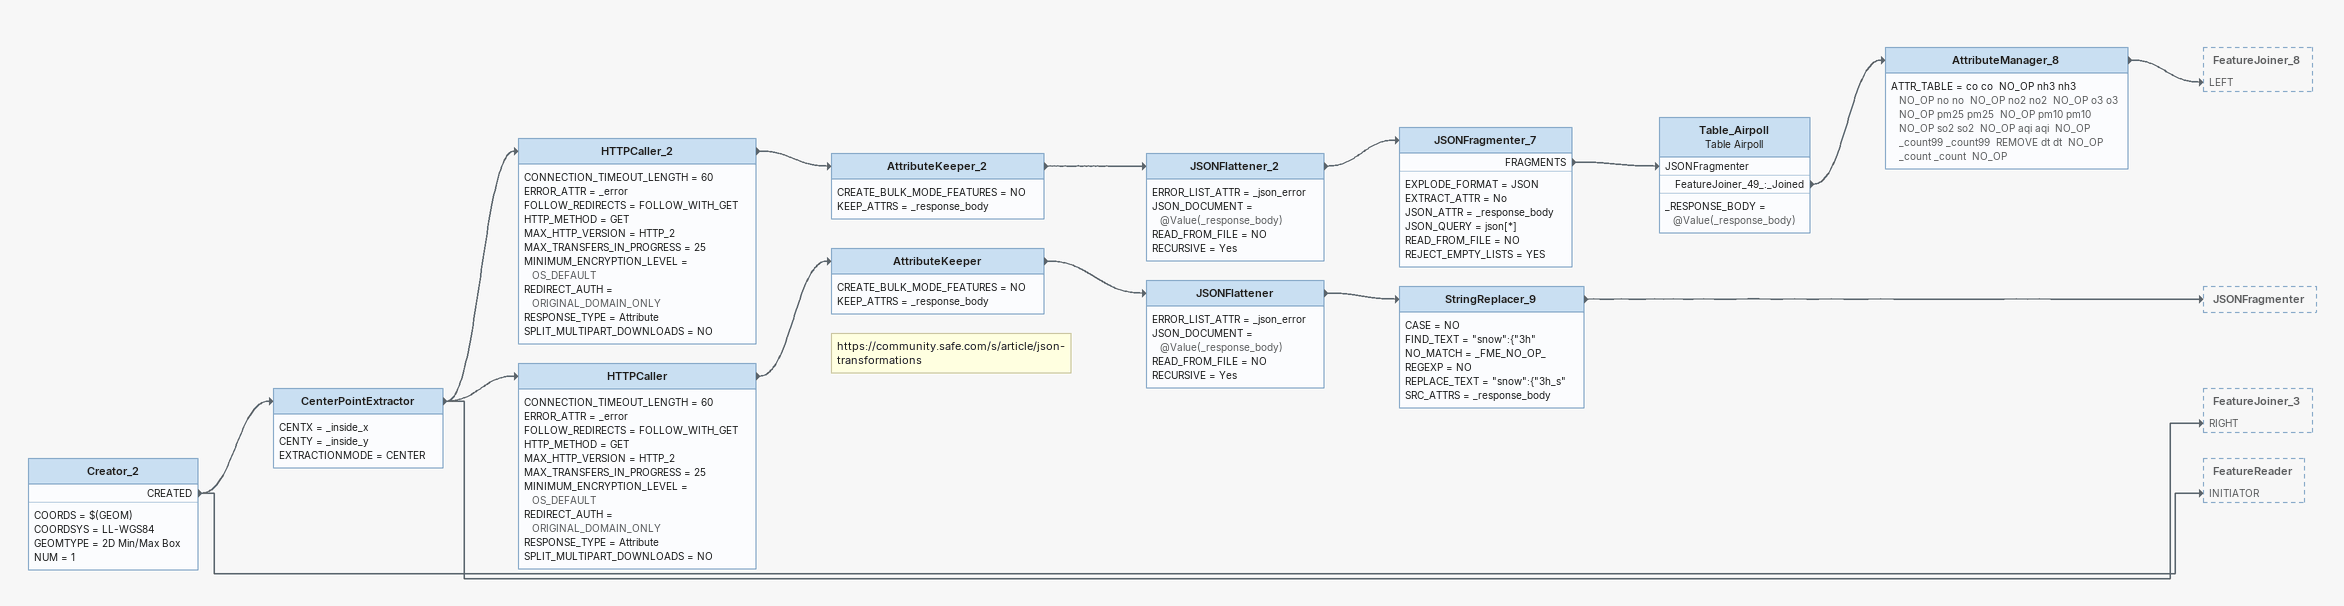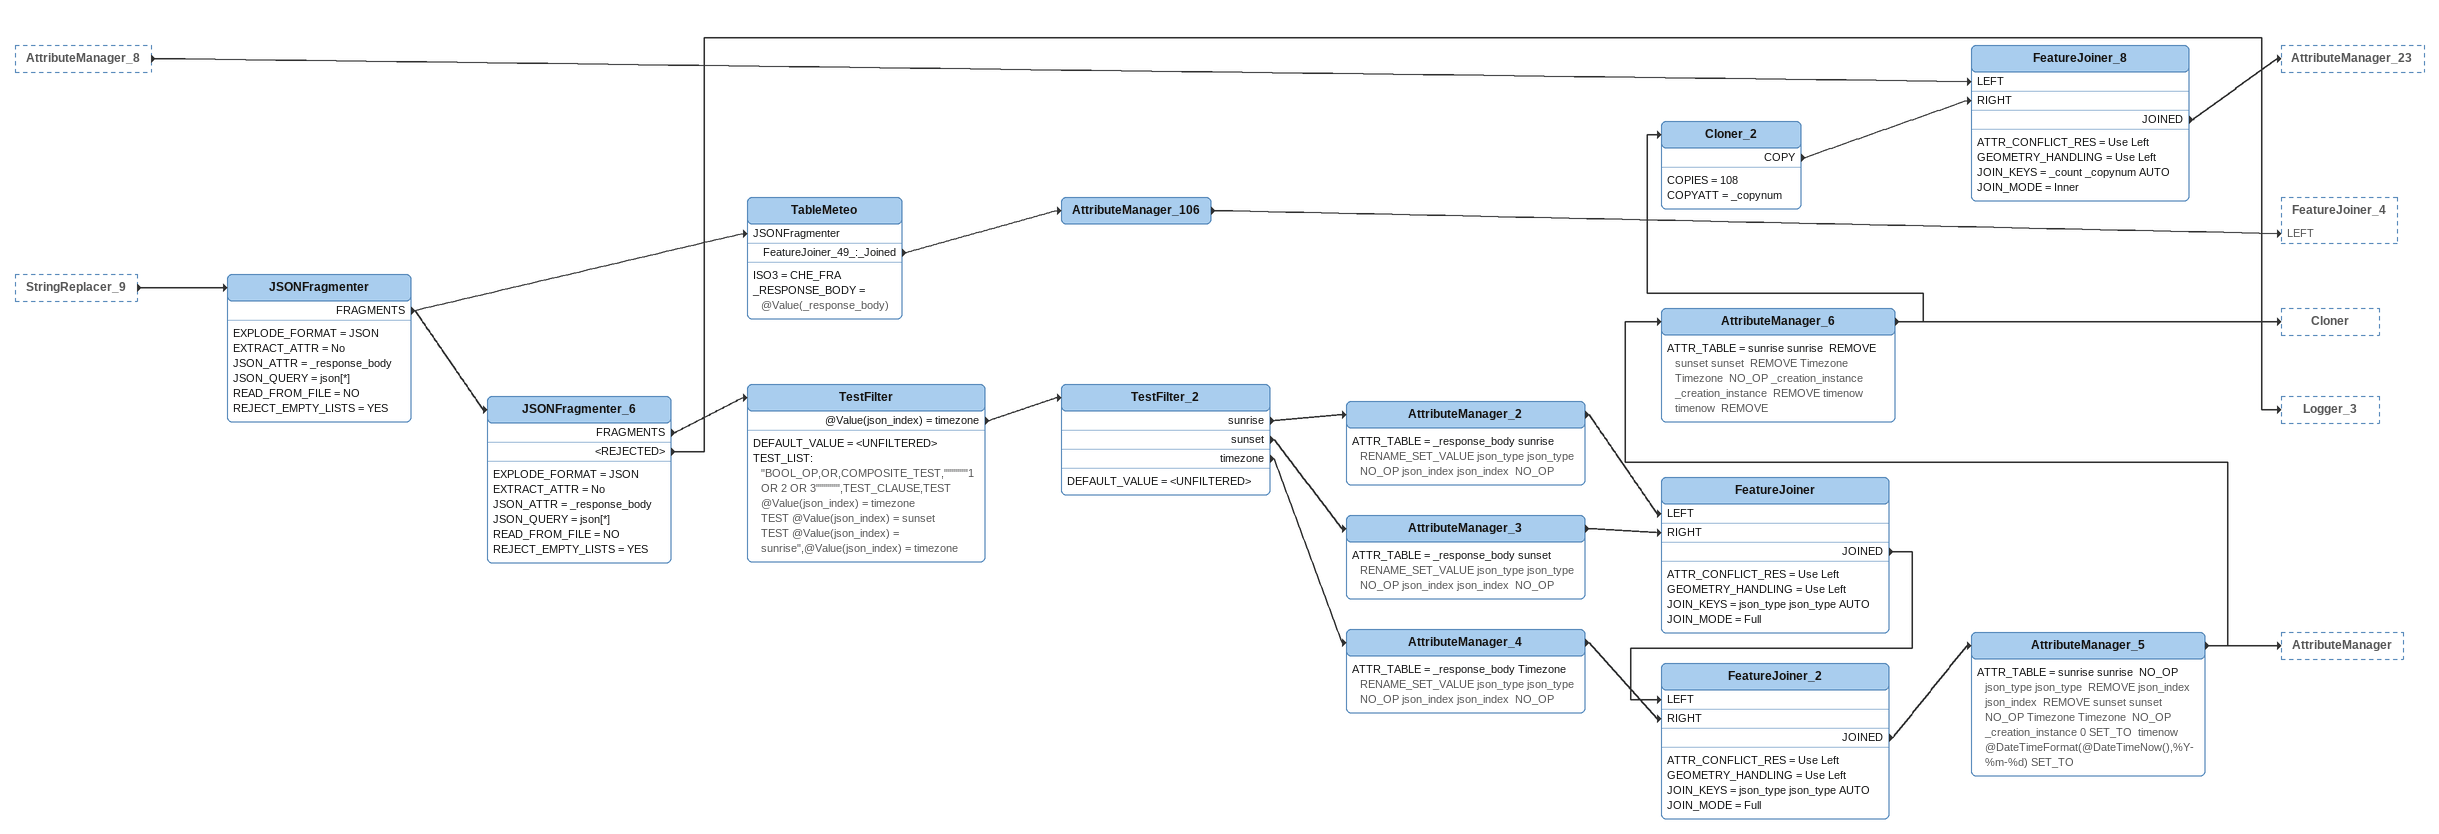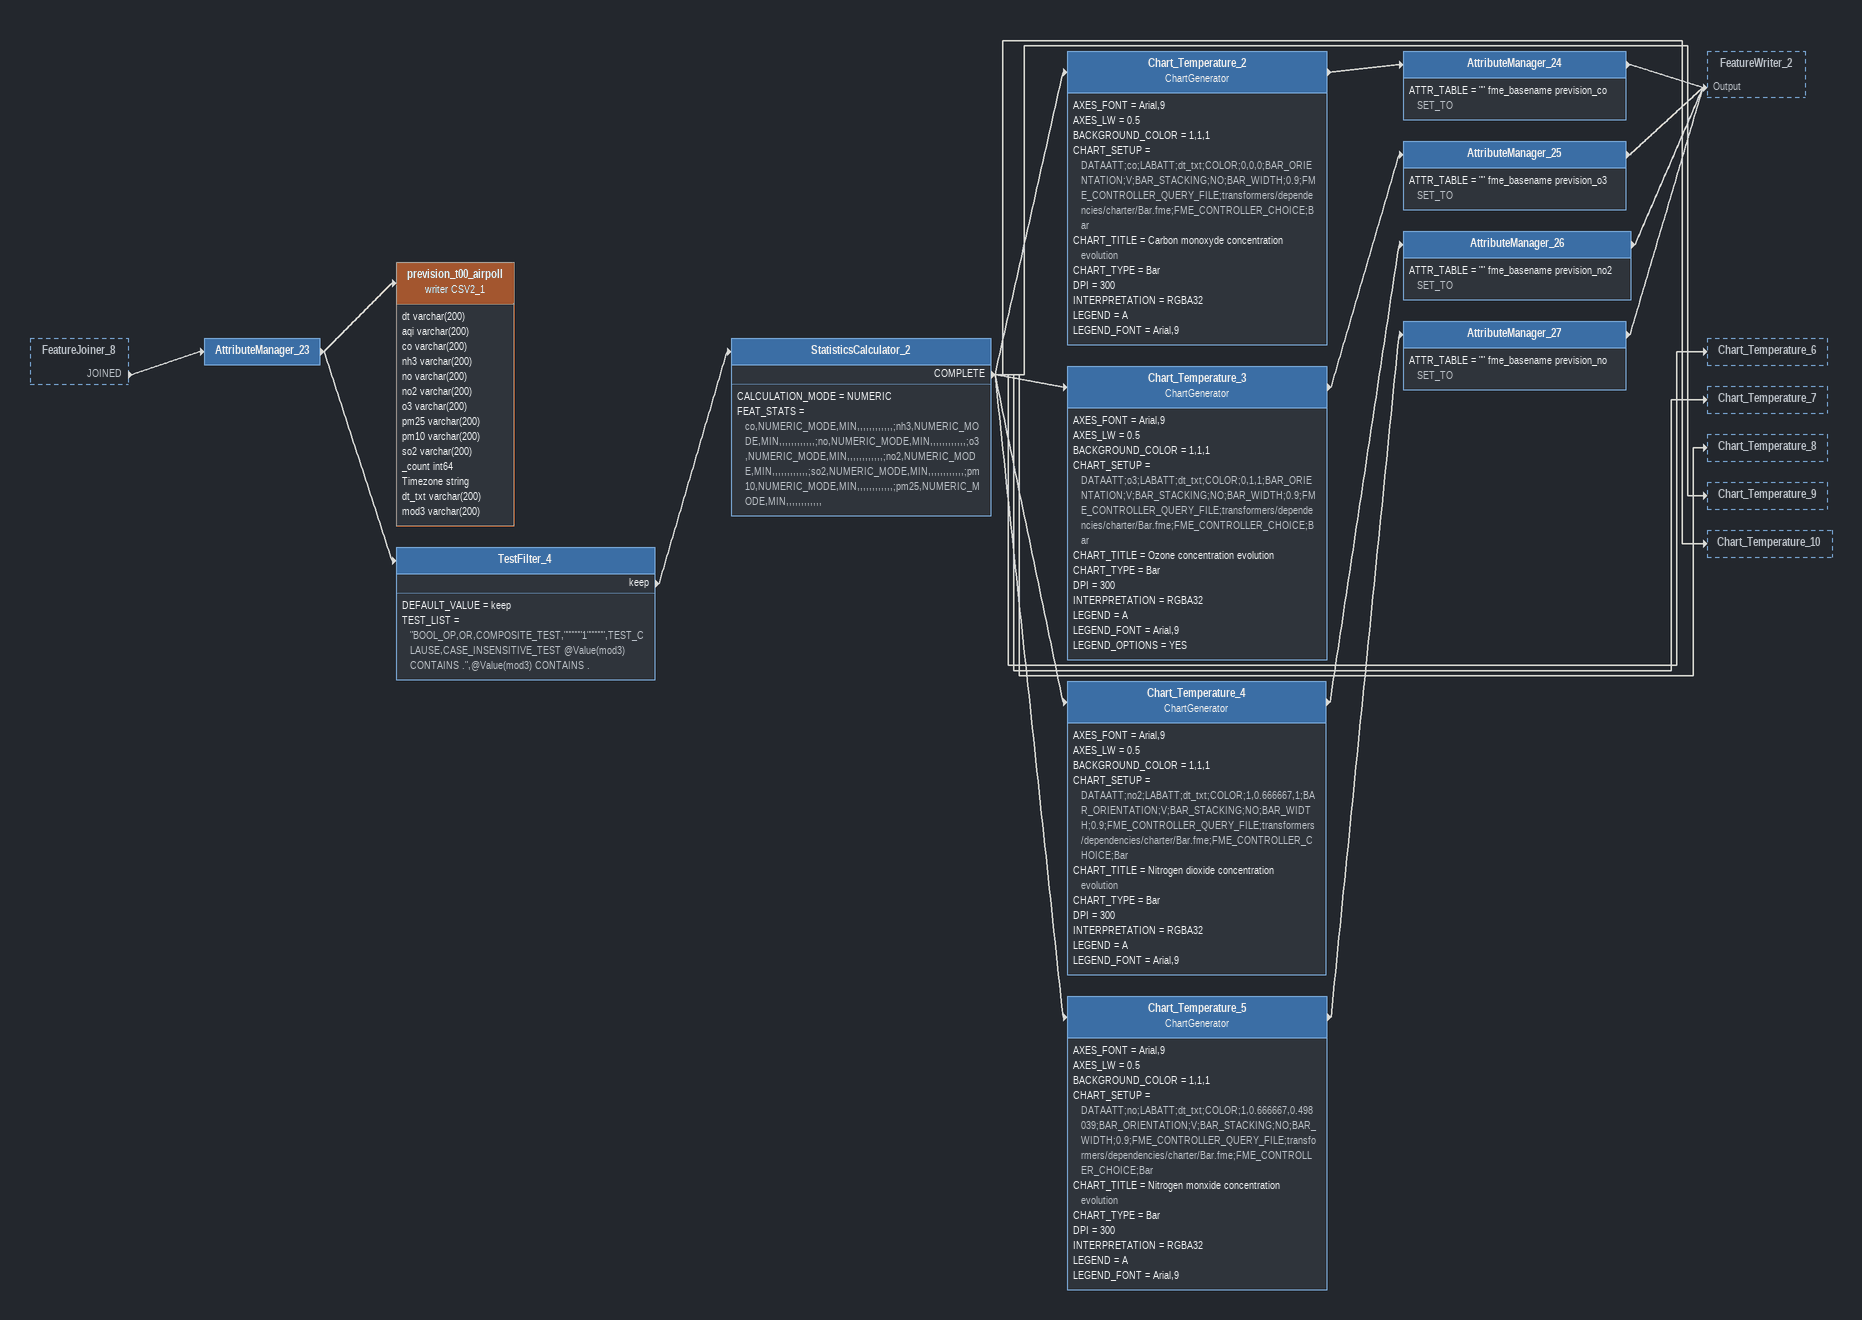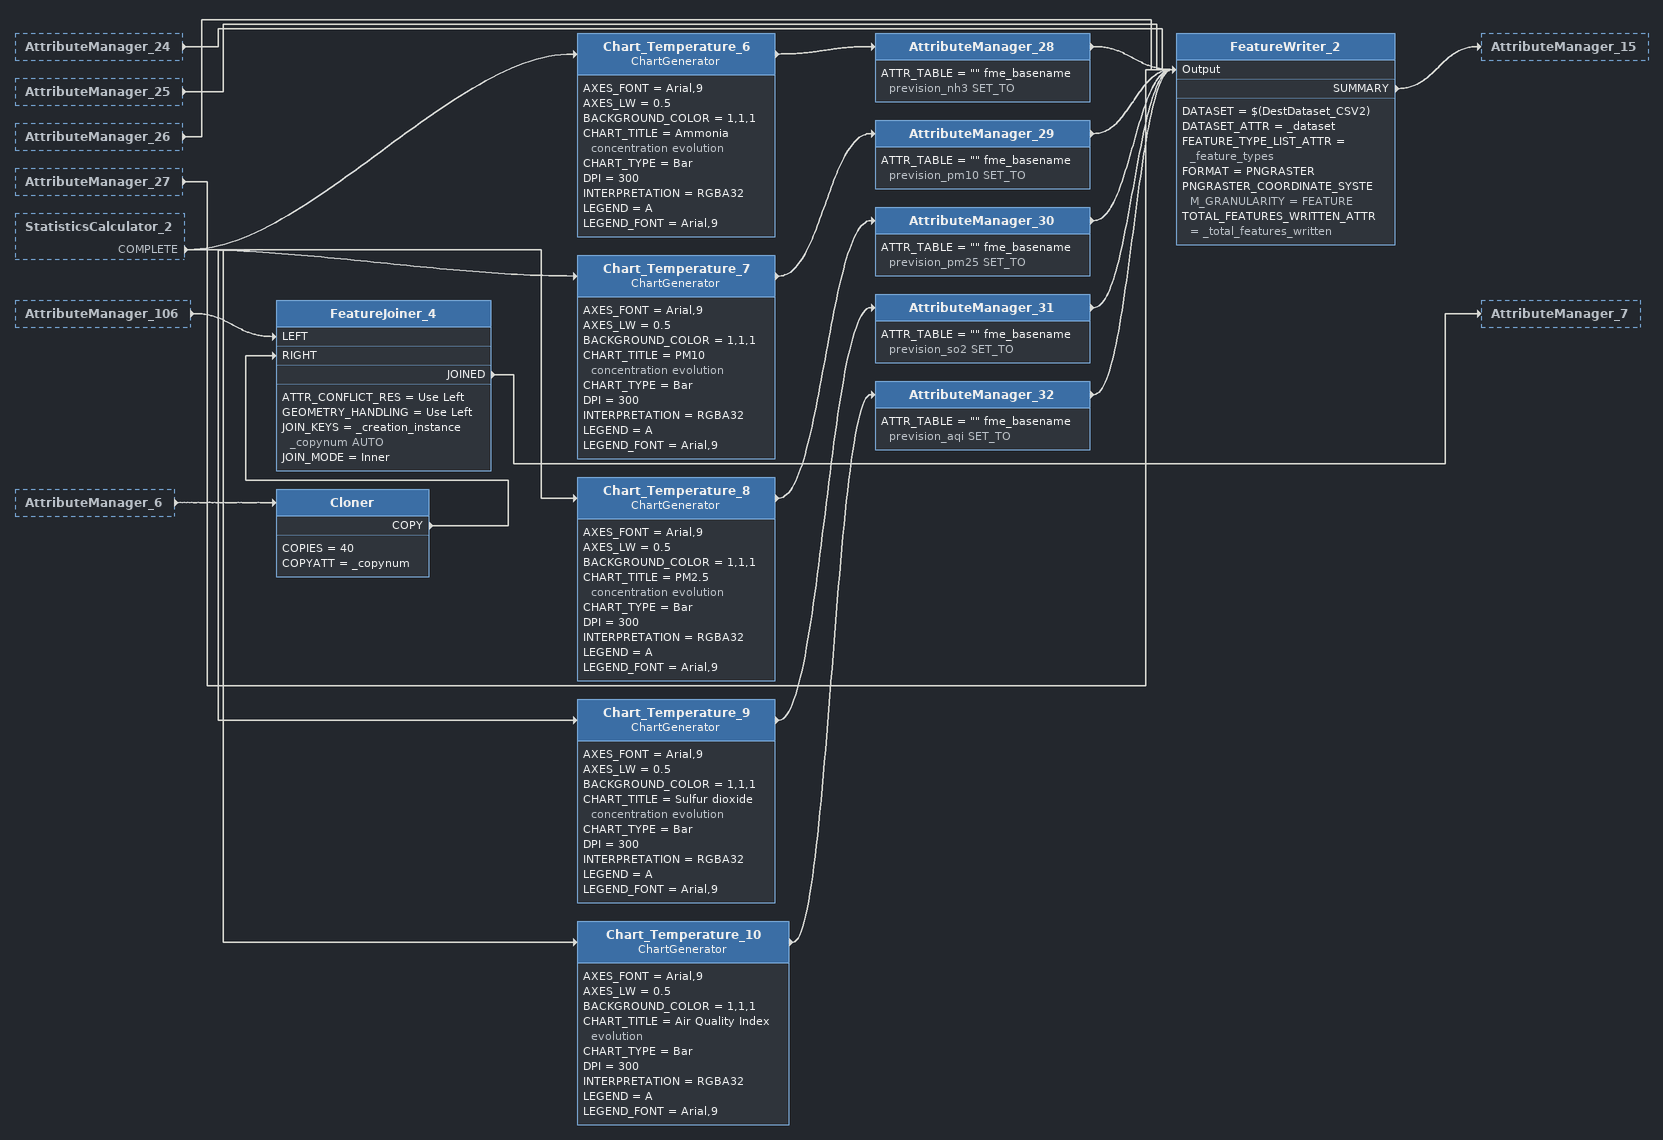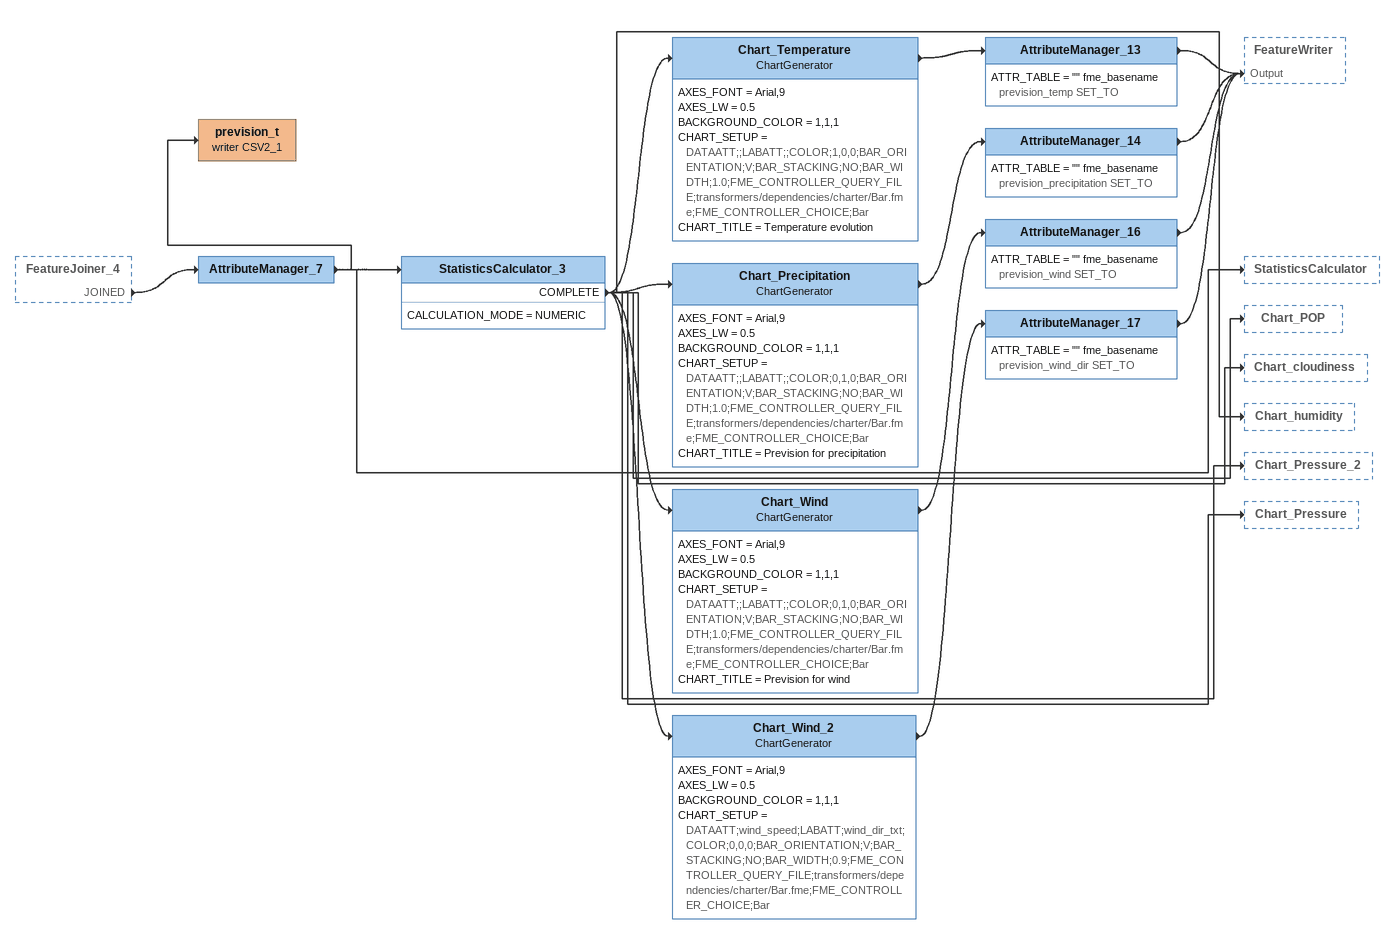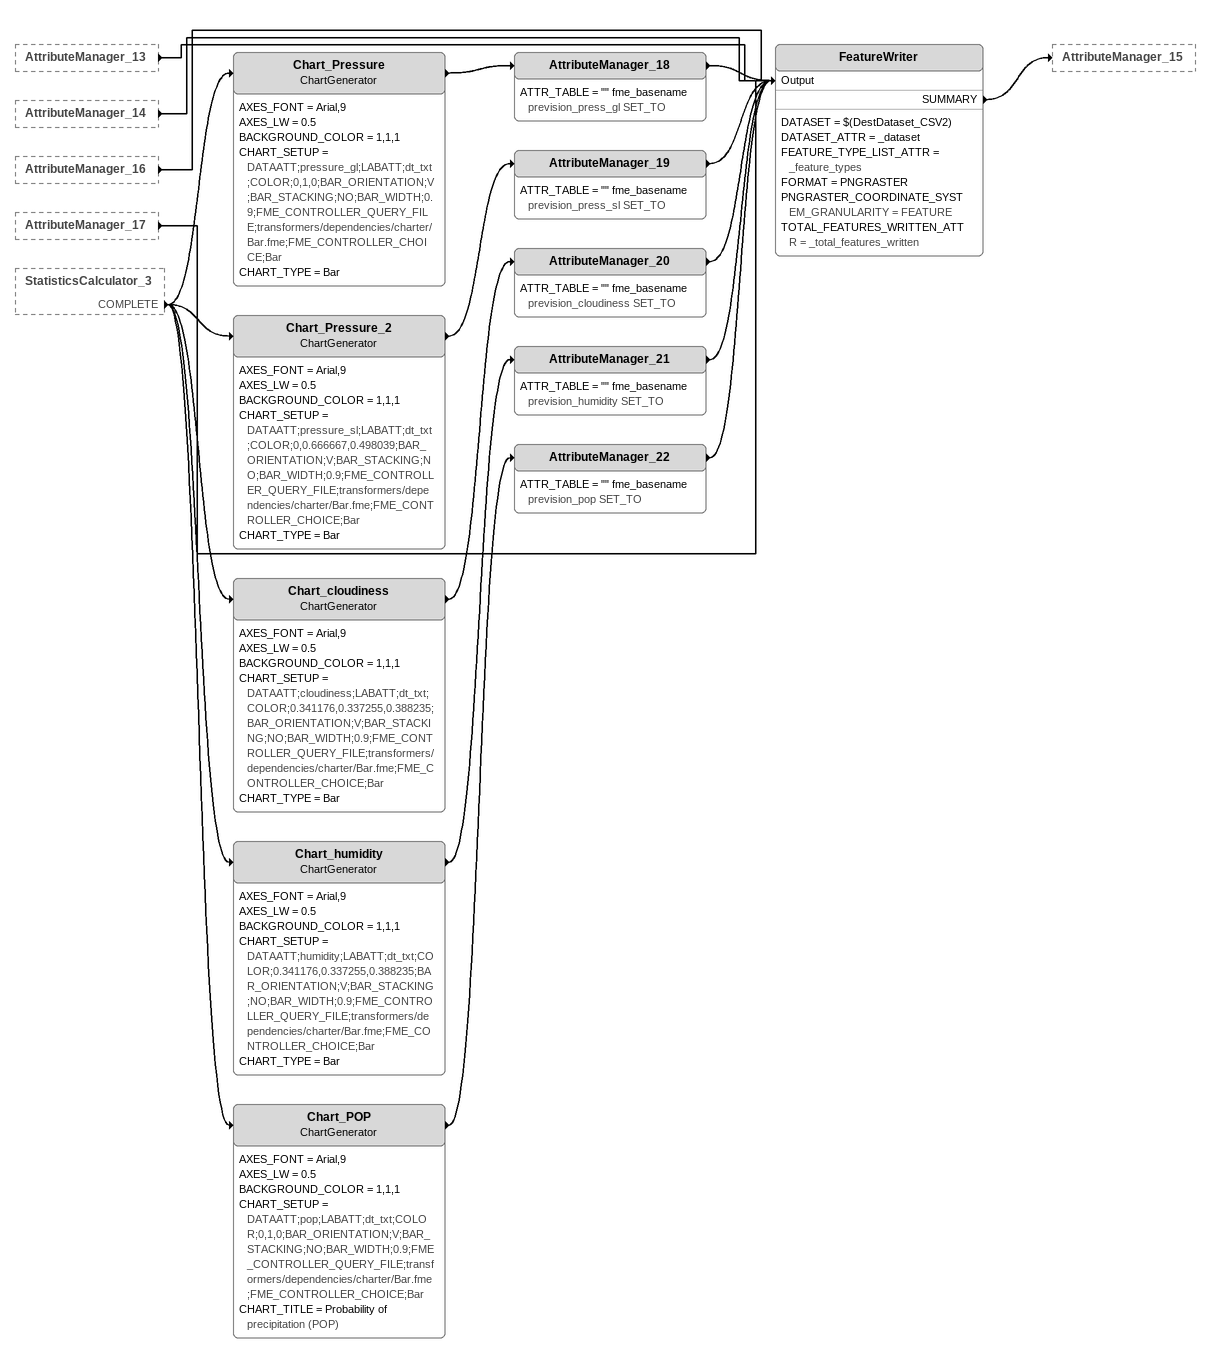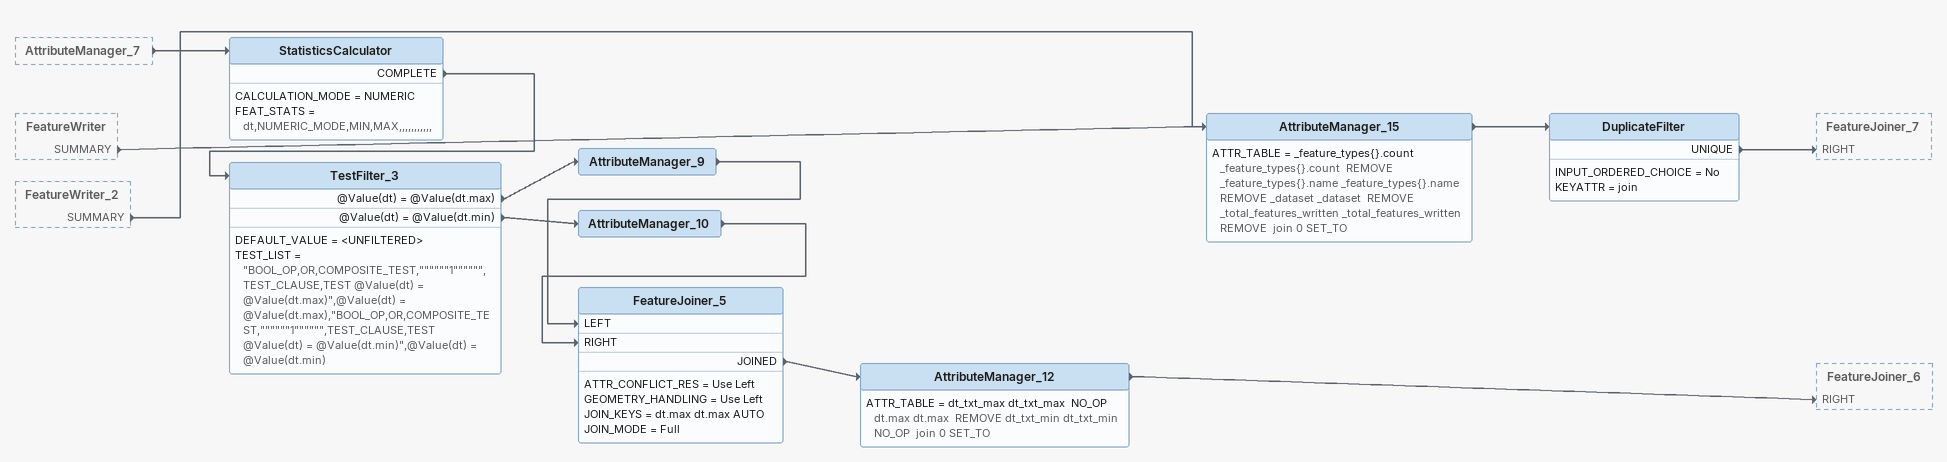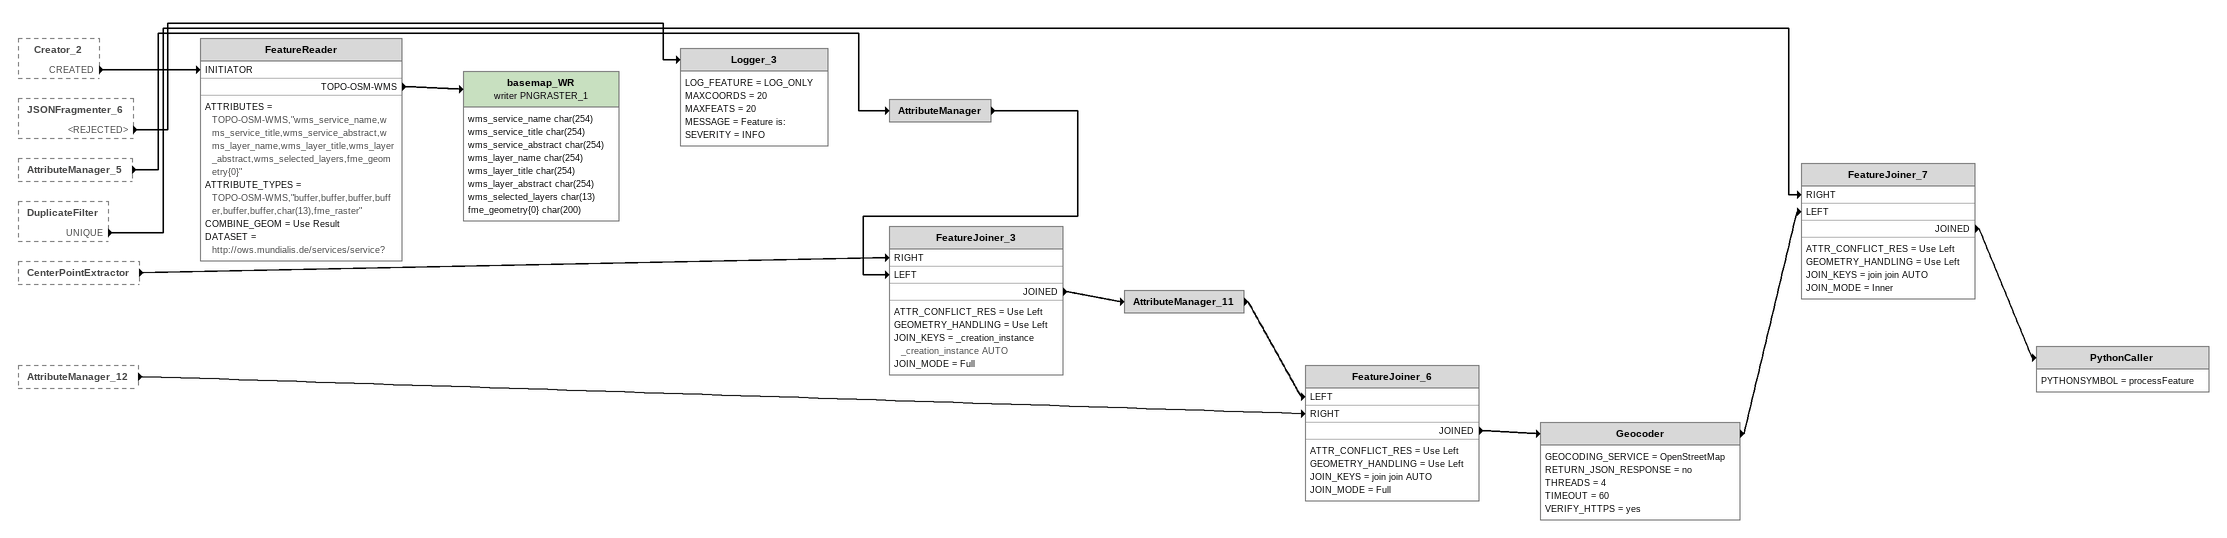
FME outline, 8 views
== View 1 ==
Creator_2
    COORDS = $(GEOM)
    COORDSYS = LL-WGS84
    GEOMTYPE = 2D Min/Max Box
    NUM = 1
    CREATED -> CenterPointExtractor
    CREATED -> FeatureReader [INITIATOR]
CenterPointExtractor
    CENTX = _inside_x
    CENTY = _inside_y
    EXTRACTIONMODE = CENTER
    -> HTTPCaller
    -> FeatureJoiner_3 [RIGHT]
    -> HTTPCaller_2
HTTPCaller_2
    CONNECTION_TIMEOUT_LENGTH = 60
    ERROR_ATTR = _error
    FOLLOW_REDIRECTS = FOLLOW_WITH_GET
    HTTP_METHOD = GET
    MAX_HTTP_VERSION = HTTP_2
    MAX_TRANSFERS_IN_PROGRESS = 25
    MINIMUM_ENCRYPTION_LEVEL = OS_DEFAULT
    REDIRECT_AUTH = ORIGINAL_DOMAIN_ONLY
    RESPONSE_TYPE = Attribute
    SPLIT_MULTIPART_DOWNLOADS = NO
    -> AttributeKeeper_2
AttributeKeeper_2
    CREATE_BULK_MODE_FEATURES = NO
    KEEP_ATTRS = _response_body
    -> JSONFlattener_2
JSONFlattener_2
    ERROR_LIST_ATTR = _json_error
    JSON_DOCUMENT = @Value(_response_body)
    READ_FROM_FILE = NO
    RECURSIVE = Yes
    -> JSONFragmenter_7
JSONFragmenter_7
    EXPLODE_FORMAT = JSON
    EXTRACT_ATTR = No
    JSON_ATTR = _response_body
    JSON_QUERY = json[*]
    READ_FROM_FILE = NO
    REJECT_EMPTY_LISTS = YES
    FRAGMENTS -> Table_Airpoll [JSONFragmenter]
Table_Airpoll: Table Airpoll
    _RESPONSE_BODY = @Value(_response_body)
    FeatureJoiner_49_:_Joined -> AttributeManager_8
AttributeManager_8
    ATTR_TABLE = co co  NO_OP nh3 nh3  NO_OP no no  NO_OP no2 no2  NO_OP o3 o3  NO_OP pm25 pm25  NO_OP pm10 pm10  NO_OP so2 so2  NO_OP aqi aqi  NO_OP _count99 _count99  REMOVE dt dt  NO_OP _count _count  NO_OP
    -> FeatureJoiner_8 [LEFT]
HTTPCaller
    CONNECTION_TIMEOUT_LENGTH = 60
    ERROR_ATTR = _error
    FOLLOW_REDIRECTS = FOLLOW_WITH_GET
    HTTP_METHOD = GET
    MAX_HTTP_VERSION = HTTP_2
    MAX_TRANSFERS_IN_PROGRESS = 25
    MINIMUM_ENCRYPTION_LEVEL = OS_DEFAULT
    REDIRECT_AUTH = ORIGINAL_DOMAIN_ONLY
    RESPONSE_TYPE = Attribute
    SPLIT_MULTIPART_DOWNLOADS = NO
    -> AttributeKeeper
Note: https://community.safe.com/s/article/json-transformations
AttributeKeeper
    CREATE_BULK_MODE_FEATURES = NO
    KEEP_ATTRS = _response_body
    -> JSONFlattener
JSONFlattener
    ERROR_LIST_ATTR = _json_error
    JSON_DOCUMENT = @Value(_response_body)
    READ_FROM_FILE = NO
    RECURSIVE = Yes
    -> StringReplacer_9
StringReplacer_9
    CASE = NO
    FIND_TEXT = "snow":{"3h"
    NO_MATCH = _FME_NO_OP_
    REGEXP = NO
    REPLACE_TEXT = "snow":{"3h_s"
    SRC_ATTRS = _response_body
    -> JSONFragmenter

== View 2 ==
AttributeManager_8 [outside]
    -> FeatureJoiner_8 [LEFT]
StringReplacer_9 [outside]
    -> JSONFragmenter
JSONFragmenter
    EXPLODE_FORMAT = JSON
    EXTRACT_ATTR = No
    JSON_ATTR = _response_body
    JSON_QUERY = json[*]
    READ_FROM_FILE = NO
    REJECT_EMPTY_LISTS = YES
    FRAGMENTS -> JSONFragmenter_6
    FRAGMENTS -> TableMeteo [JSONFragmenter]
TableMeteo
    ISO3 = CHE_FRA
    _RESPONSE_BODY = @Value(_response_body)
    FeatureJoiner_49_:_Joined -> AttributeManager_106
AttributeManager_106
    -> FeatureJoiner_4 [LEFT]
JSONFragmenter_6
    EXPLODE_FORMAT = JSON
    EXTRACT_ATTR = No
    JSON_ATTR = _response_body
    JSON_QUERY = json[*]
    READ_FROM_FILE = NO
    REJECT_EMPTY_LISTS = YES
    FRAGMENTS -> TestFilter
    <REJECTED> -> Logger_3
TestFilter
    DEFAULT_VALUE = <UNFILTERED>
    TEST_LIST:
      "BOOL_OP,OR,COMPOSITE_TEST,""""""1 OR 2 OR 3"""""",TEST_CLAUSE,TEST @Value(json_index) = timezone
      TEST @Value(json_index) = sunset
      TEST @Value(json_index) = sunrise",@Value(json_index) = timezone
    @Value(json_index) = timezone -> TestFilter_2
TestFilter_2
    DEFAULT_VALUE = <UNFILTERED>
    sunrise -> AttributeManager_2
    sunset -> AttributeManager_3
    timezone -> AttributeManager_4
AttributeManager_2
    ATTR_TABLE = _response_body sunrise  RENAME_SET_VALUE json_type json_type  NO_OP json_index json_index  NO_OP
    -> FeatureJoiner [LEFT]
AttributeManager_3
    ATTR_TABLE = _response_body sunset  RENAME_SET_VALUE json_type json_type  NO_OP json_index json_index  NO_OP
    -> FeatureJoiner [RIGHT]
FeatureJoiner
    ATTR_CONFLICT_RES = Use Left
    GEOMETRY_HANDLING = Use Left
    JOIN_KEYS = json_type json_type AUTO
    JOIN_MODE = Full
    JOINED -> FeatureJoiner_2 [LEFT]
AttributeManager_4
    ATTR_TABLE = _response_body Timezone  RENAME_SET_VALUE json_type json_type  NO_OP json_index json_index  NO_OP
    -> FeatureJoiner_2 [RIGHT]
FeatureJoiner_2
    ATTR_CONFLICT_RES = Use Left
    GEOMETRY_HANDLING = Use Left
    JOIN_KEYS = json_type json_type AUTO
    JOIN_MODE = Full
    JOINED -> AttributeManager_5
AttributeManager_5
    ATTR_TABLE = sunrise sunrise  NO_OP json_type json_type  REMOVE json_index json_index  REMOVE sunset sunset  NO_OP Timezone Timezone  NO_OP  _creation_instance 0 SET_TO  timenow @DateTimeFormat(@DateTimeNow(),%Y-%m-%d) SET_TO
    -> AttributeManager
    -> AttributeManager_6
AttributeManager_6
    ATTR_TABLE = sunrise sunrise  REMOVE sunset sunset  REMOVE Timezone Timezone  NO_OP _creation_instance _creation_instance  REMOVE timenow timenow  REMOVE
    -> Cloner
    -> Cloner_2
Cloner_2
    COPIES = 108
    COPYATT = _copynum
    COPY -> FeatureJoiner_8 [RIGHT]
FeatureJoiner_8
    ATTR_CONFLICT_RES = Use Left
    GEOMETRY_HANDLING = Use Left
    JOIN_KEYS = _count _copynum AUTO
    JOIN_MODE = Inner
    JOINED -> AttributeManager_23

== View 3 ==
FeatureJoiner_8 [outside]
    JOINED -> AttributeManager_23
AttributeManager_23
    -> prevision_t00_airpoll (writer CSV2_1)
    -> TestFilter_4
prevision_t00_airpoll (writer CSV2_1)
    attributes: dt varchar(200), aqi varchar(200), co varchar(200), nh3 varchar(200), no varchar(200), no2 varchar(200), o3 varchar(200), pm25 varchar(200), pm10 varchar(200), so2 varchar(200), _count int64, Timezone string, dt_txt varchar(200), mod3 varchar(200)
TestFilter_4
    DEFAULT_VALUE = keep
    TEST_LIST = "BOOL_OP,OR,COMPOSITE_TEST,""""""1"""""",TEST_CLAUSE,CASE_INSENSITIVE_TEST @Value(mod3) CONTAINS .",@Value(mod3) CONTAINS .
    keep -> StatisticsCalculator_2
StatisticsCalculator_2
    CALCULATION_MODE = NUMERIC
    FEAT_STATS = co,NUMERIC_MODE,MIN,,,,,,,,,,,,;nh3,NUMERIC_MODE,MIN,,,,,,,,,,,,;no,NUMERIC_MODE,MIN,,,,,,,,,,,,;o3,NUMERIC_MODE,MIN,,,,,,,,,,,,;no2,NUMERIC_MODE,MIN,,,,,,,,,,,,;so2,NUMERIC_MODE,MIN,,,,,,,,,,,,;pm10,NUMERIC_MODE,MIN,,,,,,,,,,,,;pm25,NUMERIC_MODE,MIN,,,,,,,,,,,,
    COMPLETE -> Chart_Temperature_3
    COMPLETE -> Chart_Temperature_2
    COMPLETE -> Chart_Temperature_4
    COMPLETE -> Chart_Temperature_5
    COMPLETE -> Chart_Temperature_6
    COMPLETE -> Chart_Temperature_7
    COMPLETE -> Chart_Temperature_8
    COMPLETE -> Chart_Temperature_9
    COMPLETE -> Chart_Temperature_10
Chart_Temperature_2: ChartGenerator
    AXES_FONT = Arial,9
    AXES_LW = 0.5
    BACKGROUND_COLOR = 1,1,1
    CHART_SETUP = DATAATT;co;LABATT;dt_txt;COLOR;0,0,0;BAR_ORIENTATION;V;BAR_STACKING;NO;BAR_WIDTH;0.9;FME_CONTROLLER_QUERY_FILE;transformers/dependencies/charter/Bar.fme;FME_CONTROLLER_CHOICE;Bar
    CHART_TITLE = Carbon monoxyde concentration evolution
    CHART_TYPE = Bar
    DPI = 300
    INTERPRETATION = RGBA32
    LEGEND = A
    LEGEND_FONT = Arial,9
    -> AttributeManager_24
AttributeManager_24
    ATTR_TABLE = "" fme_basename prevision_co SET_TO
    -> FeatureWriter_2 [Output]
Chart_Temperature_3: ChartGenerator
    AXES_FONT = Arial,9
    AXES_LW = 0.5
    BACKGROUND_COLOR = 1,1,1
    CHART_SETUP = DATAATT;o3;LABATT;dt_txt;COLOR;0,1,1;BAR_ORIENTATION;V;BAR_STACKING;NO;BAR_WIDTH;0.9;FME_CONTROLLER_QUERY_FILE;transformers/dependencies/charter/Bar.fme;FME_CONTROLLER_CHOICE;Bar
    CHART_TITLE = Ozone concentration evolution
    CHART_TYPE = Bar
    DPI = 300
    INTERPRETATION = RGBA32
    LEGEND = A
    LEGEND_FONT = Arial,9
    LEGEND_OPTIONS = YES
    -> AttributeManager_25
AttributeManager_25
    ATTR_TABLE = "" fme_basename prevision_o3 SET_TO
    -> FeatureWriter_2 [Output]
Chart_Temperature_4: ChartGenerator
    AXES_FONT = Arial,9
    AXES_LW = 0.5
    BACKGROUND_COLOR = 1,1,1
    CHART_SETUP = DATAATT;no2;LABATT;dt_txt;COLOR;1,0.666667,1;BAR_ORIENTATION;V;BAR_STACKING;NO;BAR_WIDTH;0.9;FME_CONTROLLER_QUERY_FILE;transformers/dependencies/charter/Bar.fme;FME_CONTROLLER_CHOICE;Bar
    CHART_TITLE = Nitrogen dioxide concentration evolution
    CHART_TYPE = Bar
    DPI = 300
    INTERPRETATION = RGBA32
    LEGEND = A
    LEGEND_FONT = Arial,9
    -> AttributeManager_26
AttributeManager_26
    ATTR_TABLE = "" fme_basename prevision_no2 SET_TO
    -> FeatureWriter_2 [Output]
Chart_Temperature_5: ChartGenerator
    AXES_FONT = Arial,9
    AXES_LW = 0.5
    BACKGROUND_COLOR = 1,1,1
    CHART_SETUP = DATAATT;no;LABATT;dt_txt;COLOR;1,0.666667,0.498039;BAR_ORIENTATION;V;BAR_STACKING;NO;BAR_WIDTH;0.9;FME_CONTROLLER_QUERY_FILE;transformers/dependencies/charter/Bar.fme;FME_CONTROLLER_CHOICE;Bar
    CHART_TITLE = Nitrogen monxide concentration evolution
    CHART_TYPE = Bar
    DPI = 300
    INTERPRETATION = RGBA32
    LEGEND = A
    LEGEND_FONT = Arial,9
    -> AttributeManager_27
AttributeManager_27
    ATTR_TABLE = "" fme_basename prevision_no SET_TO
    -> FeatureWriter_2 [Output]

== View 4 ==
AttributeManager_24 [outside]
    -> FeatureWriter_2 [Output]
AttributeManager_25 [outside]
    -> FeatureWriter_2 [Output]
AttributeManager_26 [outside]
    -> FeatureWriter_2 [Output]
AttributeManager_27 [outside]
    -> FeatureWriter_2 [Output]
StatisticsCalculator_2 [outside]
    COMPLETE -> Chart_Temperature_6
    COMPLETE -> Chart_Temperature_7
    COMPLETE -> Chart_Temperature_8
    COMPLETE -> Chart_Temperature_9
    COMPLETE -> Chart_Temperature_10
AttributeManager_106 [outside]
    -> FeatureJoiner_4 [LEFT]
AttributeManager_6 [outside]
    -> Cloner
Chart_Temperature_6: ChartGenerator
    AXES_FONT = Arial,9
    AXES_LW = 0.5
    BACKGROUND_COLOR = 1,1,1
    CHART_TITLE = Ammonia concentration evolution
    CHART_TYPE = Bar
    DPI = 300
    INTERPRETATION = RGBA32
    LEGEND = A
    LEGEND_FONT = Arial,9
    -> AttributeManager_28
AttributeManager_28
    ATTR_TABLE = "" fme_basename prevision_nh3 SET_TO
    -> FeatureWriter_2 [Output]
Chart_Temperature_7: ChartGenerator
    AXES_FONT = Arial,9
    AXES_LW = 0.5
    BACKGROUND_COLOR = 1,1,1
    CHART_TITLE = PM10 concentration evolution
    CHART_TYPE = Bar
    DPI = 300
    INTERPRETATION = RGBA32
    LEGEND = A
    LEGEND_FONT = Arial,9
    -> AttributeManager_29
AttributeManager_29
    ATTR_TABLE = "" fme_basename prevision_pm10 SET_TO
    -> FeatureWriter_2 [Output]
Chart_Temperature_8: ChartGenerator
    AXES_FONT = Arial,9
    AXES_LW = 0.5
    BACKGROUND_COLOR = 1,1,1
    CHART_TITLE = PM2.5 concentration evolution
    CHART_TYPE = Bar
    DPI = 300
    INTERPRETATION = RGBA32
    LEGEND = A
    LEGEND_FONT = Arial,9
    -> AttributeManager_30
AttributeManager_30
    ATTR_TABLE = "" fme_basename prevision_pm25 SET_TO
    -> FeatureWriter_2 [Output]
Chart_Temperature_9: ChartGenerator
    AXES_FONT = Arial,9
    AXES_LW = 0.5
    BACKGROUND_COLOR = 1,1,1
    CHART_TITLE = Sulfur dioxide concentration evolution
    CHART_TYPE = Bar
    DPI = 300
    INTERPRETATION = RGBA32
    LEGEND = A
    LEGEND_FONT = Arial,9
    -> AttributeManager_31
AttributeManager_31
    ATTR_TABLE = "" fme_basename prevision_so2 SET_TO
    -> FeatureWriter_2 [Output]
Chart_Temperature_10: ChartGenerator
    AXES_FONT = Arial,9
    AXES_LW = 0.5
    BACKGROUND_COLOR = 1,1,1
    CHART_TITLE = Air Quality Index evolution
    CHART_TYPE = Bar
    DPI = 300
    INTERPRETATION = RGBA32
    LEGEND = A
    LEGEND_FONT = Arial,9
    -> AttributeManager_32
AttributeManager_32
    ATTR_TABLE = "" fme_basename prevision_aqi SET_TO
    -> FeatureWriter_2 [Output]
FeatureWriter_2
    DATASET = $(DestDataset_CSV2)
    DATASET_ATTR = _dataset
    FEATURE_TYPE_LIST_ATTR = _feature_types
    FORMAT = PNGRASTER
    PNGRASTER_COORDINATE_SYSTEM_GRANULARITY = FEATURE
    TOTAL_FEATURES_WRITTEN_ATTR = _total_features_written
    SUMMARY -> AttributeManager_15
Cloner
    COPIES = 40
    COPYATT = _copynum
    COPY -> FeatureJoiner_4 [RIGHT]
FeatureJoiner_4
    ATTR_CONFLICT_RES = Use Left
    GEOMETRY_HANDLING = Use Left
    JOIN_KEYS = _creation_instance _copynum AUTO
    JOIN_MODE = Inner
    JOINED -> AttributeManager_7

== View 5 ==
FeatureJoiner_4 [outside]
    JOINED -> AttributeManager_7
AttributeManager_7
    -> prevision_t (writer CSV2_1)
    -> StatisticsCalculator
    -> StatisticsCalculator_3
prevision_t (writer CSV2_1)
StatisticsCalculator_3
    CALCULATION_MODE = NUMERIC
    COMPLETE -> Chart_POP
    COMPLETE -> Chart_cloudiness
    COMPLETE -> Chart_humidity
    COMPLETE -> Chart_Precipitation
    COMPLETE -> Chart_Temperature
    COMPLETE -> Chart_Pressure_2
    COMPLETE -> Chart_Wind_2
    COMPLETE -> Chart_Pressure
    COMPLETE -> Chart_Wind
Chart_Temperature: ChartGenerator
    AXES_FONT = Arial,9
    AXES_LW = 0.5
    BACKGROUND_COLOR = 1,1,1
    CHART_SETUP = DATAATT;;LABATT;;COLOR;1,0,0;BAR_ORIENTATION;V;BAR_STACKING;NO;BAR_WIDTH;1.0;FME_CONTROLLER_QUERY_FILE;transformers/dependencies/charter/Bar.fme;FME_CONTROLLER_CHOICE;Bar
    CHART_TITLE = Temperature evolution
    -> AttributeManager_13
AttributeManager_13
    ATTR_TABLE = "" fme_basename prevision_temp SET_TO
    -> FeatureWriter [Output]
Chart_Precipitation: ChartGenerator
    AXES_FONT = Arial,9
    AXES_LW = 0.5
    BACKGROUND_COLOR = 1,1,1
    CHART_SETUP = DATAATT;;LABATT;;COLOR;0,1,0;BAR_ORIENTATION;V;BAR_STACKING;NO;BAR_WIDTH;1.0;FME_CONTROLLER_QUERY_FILE;transformers/dependencies/charter/Bar.fme;FME_CONTROLLER_CHOICE;Bar
    CHART_TITLE = Prevision for precipitation
    -> AttributeManager_14
AttributeManager_14
    ATTR_TABLE = "" fme_basename prevision_precipitation SET_TO
    -> FeatureWriter [Output]
Chart_Wind: ChartGenerator
    AXES_FONT = Arial,9
    AXES_LW = 0.5
    BACKGROUND_COLOR = 1,1,1
    CHART_SETUP = DATAATT;;LABATT;;COLOR;0,1,0;BAR_ORIENTATION;V;BAR_STACKING;NO;BAR_WIDTH;1.0;FME_CONTROLLER_QUERY_FILE;transformers/dependencies/charter/Bar.fme;FME_CONTROLLER_CHOICE;Bar
    CHART_TITLE = Prevision for wind
    -> AttributeManager_16
AttributeManager_16
    ATTR_TABLE = "" fme_basename prevision_wind SET_TO
    -> FeatureWriter [Output]
Chart_Wind_2: ChartGenerator
    AXES_FONT = Arial,9
    AXES_LW = 0.5
    BACKGROUND_COLOR = 1,1,1
    CHART_SETUP = DATAATT;wind_speed;LABATT;wind_dir_txt;COLOR;0,0,0;BAR_ORIENTATION;V;BAR_STACKING;NO;BAR_WIDTH;0.9;FME_CONTROLLER_QUERY_FILE;transformers/dependencies/charter/Bar.fme;FME_CONTROLLER_CHOICE;Bar
    -> AttributeManager_17
AttributeManager_17
    ATTR_TABLE = "" fme_basename prevision_wind_dir SET_TO
    -> FeatureWriter [Output]

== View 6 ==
AttributeManager_13 [outside]
    -> FeatureWriter [Output]
AttributeManager_14 [outside]
    -> FeatureWriter [Output]
AttributeManager_16 [outside]
    -> FeatureWriter [Output]
AttributeManager_17 [outside]
    -> FeatureWriter [Output]
StatisticsCalculator_3 [outside]
    COMPLETE -> Chart_POP
    COMPLETE -> Chart_cloudiness
    COMPLETE -> Chart_humidity
    COMPLETE -> Chart_Pressure_2
    COMPLETE -> Chart_Pressure
Chart_Pressure: ChartGenerator
    AXES_FONT = Arial,9
    AXES_LW = 0.5
    BACKGROUND_COLOR = 1,1,1
    CHART_SETUP = DATAATT;pressure_gl;LABATT;dt_txt;COLOR;0,1,0;BAR_ORIENTATION;V;BAR_STACKING;NO;BAR_WIDTH;0.9;FME_CONTROLLER_QUERY_FILE;transformers/dependencies/charter/Bar.fme;FME_CONTROLLER_CHOICE;Bar
    CHART_TYPE = Bar
    -> AttributeManager_18
AttributeManager_18
    ATTR_TABLE = "" fme_basename prevision_press_gl SET_TO
    -> FeatureWriter [Output]
Chart_Pressure_2: ChartGenerator
    AXES_FONT = Arial,9
    AXES_LW = 0.5
    BACKGROUND_COLOR = 1,1,1
    CHART_SETUP = DATAATT;pressure_sl;LABATT;dt_txt;COLOR;0,0.666667,0.498039;BAR_ORIENTATION;V;BAR_STACKING;NO;BAR_WIDTH;0.9;FME_CONTROLLER_QUERY_FILE;transformers/dependencies/charter/Bar.fme;FME_CONTROLLER_CHOICE;Bar
    CHART_TYPE = Bar
    -> AttributeManager_19
AttributeManager_19
    ATTR_TABLE = "" fme_basename prevision_press_sl SET_TO
    -> FeatureWriter [Output]
Chart_cloudiness: ChartGenerator
    AXES_FONT = Arial,9
    AXES_LW = 0.5
    BACKGROUND_COLOR = 1,1,1
    CHART_SETUP = DATAATT;cloudiness;LABATT;dt_txt;COLOR;0.341176,0.337255,0.388235;BAR_ORIENTATION;V;BAR_STACKING;NO;BAR_WIDTH;0.9;FME_CONTROLLER_QUERY_FILE;transformers/dependencies/charter/Bar.fme;FME_CONTROLLER_CHOICE;Bar
    CHART_TYPE = Bar
    -> AttributeManager_20
AttributeManager_20
    ATTR_TABLE = "" fme_basename prevision_cloudiness SET_TO
    -> FeatureWriter [Output]
Chart_humidity: ChartGenerator
    AXES_FONT = Arial,9
    AXES_LW = 0.5
    BACKGROUND_COLOR = 1,1,1
    CHART_SETUP = DATAATT;humidity;LABATT;dt_txt;COLOR;0.341176,0.337255,0.388235;BAR_ORIENTATION;V;BAR_STACKING;NO;BAR_WIDTH;0.9;FME_CONTROLLER_QUERY_FILE;transformers/dependencies/charter/Bar.fme;FME_CONTROLLER_CHOICE;Bar
    CHART_TYPE = Bar
    -> AttributeManager_21
AttributeManager_21
    ATTR_TABLE = "" fme_basename prevision_humidity SET_TO
    -> FeatureWriter [Output]
Chart_POP: ChartGenerator
    AXES_FONT = Arial,9
    AXES_LW = 0.5
    BACKGROUND_COLOR = 1,1,1
    CHART_SETUP = DATAATT;pop;LABATT;dt_txt;COLOR;0,1,0;BAR_ORIENTATION;V;BAR_STACKING;NO;BAR_WIDTH;0.9;FME_CONTROLLER_QUERY_FILE;transformers/dependencies/charter/Bar.fme;FME_CONTROLLER_CHOICE;Bar
    CHART_TITLE = Probability of precipitation (POP)
    -> AttributeManager_22
AttributeManager_22
    ATTR_TABLE = "" fme_basename prevision_pop SET_TO
    -> FeatureWriter [Output]
FeatureWriter
    DATASET = $(DestDataset_CSV2)
    DATASET_ATTR = _dataset
    FEATURE_TYPE_LIST_ATTR = _feature_types
    FORMAT = PNGRASTER
    PNGRASTER_COORDINATE_SYSTEM_GRANULARITY = FEATURE
    TOTAL_FEATURES_WRITTEN_ATTR = _total_features_written
    SUMMARY -> AttributeManager_15

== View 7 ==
AttributeManager_7 [outside]
    -> StatisticsCalculator
FeatureWriter [outside]
    SUMMARY -> AttributeManager_15
FeatureWriter_2 [outside]
    SUMMARY -> AttributeManager_15
AttributeManager_15
    ATTR_TABLE = _feature_types{}.count _feature_types{}.count  REMOVE _feature_types{}.name _feature_types{}.name  REMOVE _dataset _dataset  REMOVE _total_features_written _total_features_written  REMOVE  join 0 SET_TO
    -> DuplicateFilter
DuplicateFilter
    INPUT_ORDERED_CHOICE = No
    KEYATTR = join
    UNIQUE -> FeatureJoiner_7 [RIGHT]
StatisticsCalculator
    CALCULATION_MODE = NUMERIC
    FEAT_STATS = dt,NUMERIC_MODE,MIN,MAX,,,,,,,,,,,
    COMPLETE -> TestFilter_3
TestFilter_3
    DEFAULT_VALUE = <UNFILTERED>
    TEST_LIST = "BOOL_OP,OR,COMPOSITE_TEST,""""""1"""""",TEST_CLAUSE,TEST @Value(dt) = @Value(dt.max)",@Value(dt) = @Value(dt.max),"BOOL_OP,OR,COMPOSITE_TEST,""""""1"""""",TEST_CLAUSE,TEST @Value(dt) = @Value(dt.min)",@Value(dt) = @Value(dt.min)
    @Value(dt) = @Value(dt.max) -> AttributeManager_9
    @Value(dt) = @Value(dt.min) -> AttributeManager_10
AttributeManager_9
    -> FeatureJoiner_5 [LEFT]
AttributeManager_10
    -> FeatureJoiner_5 [RIGHT]
FeatureJoiner_5
    ATTR_CONFLICT_RES = Use Left
    GEOMETRY_HANDLING = Use Left
    JOIN_KEYS = dt.max dt.max AUTO
    JOIN_MODE = Full
    JOINED -> AttributeManager_12
AttributeManager_12
    ATTR_TABLE = dt_txt_max dt_txt_max  NO_OP dt.max dt.max  REMOVE dt_txt_min dt_txt_min  NO_OP  join 0 SET_TO
    -> FeatureJoiner_6 [RIGHT]

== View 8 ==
Creator_2 [outside]
    CREATED -> FeatureReader [INITIATOR]
JSONFragmenter_6 [outside]
    <REJECTED> -> Logger_3
AttributeManager_5 [outside]
    -> AttributeManager
DuplicateFilter [outside]
    UNIQUE -> FeatureJoiner_7 [RIGHT]
CenterPointExtractor [outside]
    -> FeatureJoiner_3 [RIGHT]
AttributeManager_12 [outside]
    -> FeatureJoiner_6 [RIGHT]
AttributeManager
    -> FeatureJoiner_3 [LEFT]
FeatureJoiner_3
    ATTR_CONFLICT_RES = Use Left
    GEOMETRY_HANDLING = Use Left
    JOIN_KEYS = _creation_instance _creation_instance AUTO
    JOIN_MODE = Full
    JOINED -> AttributeManager_11
AttributeManager_11
    -> FeatureJoiner_6 [LEFT]
FeatureJoiner_6
    ATTR_CONFLICT_RES = Use Left
    GEOMETRY_HANDLING = Use Left
    JOIN_KEYS = join join AUTO
    JOIN_MODE = Full
    JOINED -> Geocoder
Geocoder
    GEOCODING_SERVICE = OpenStreetMap
    RETURN_JSON_RESPONSE = no
    THREADS = 4
    TIMEOUT = 60
    VERIFY_HTTPS = yes
    -> FeatureJoiner_7 [LEFT]
FeatureJoiner_7
    ATTR_CONFLICT_RES = Use Left
    GEOMETRY_HANDLING = Use Left
    JOIN_KEYS = join join AUTO
    JOIN_MODE = Inner
    JOINED -> PythonCaller
PythonCaller
    PYTHONSYMBOL = processFeature
Logger_3
    LOG_FEATURE = LOG_ONLY
    MAXCOORDS = 20
    MAXFEATS = 20
    MESSAGE = Feature is:
    SEVERITY = INFO
FeatureReader
    ATTRIBUTES = TOPO-OSM-WMS,"wms_service_name,wms_service_title,wms_service_abstract,wms_layer_name,wms_layer_title,wms_layer_abstract,wms_selected_layers,fme_geometry{0}"
    ATTRIBUTE_TYPES = TOPO-OSM-WMS,"buffer,buffer,buffer,buffer,buffer,buffer,char(13),fme_raster"
    COMBINE_GEOM = Use Result
    DATASET = http://ows.mundialis.de/services/service?
    TOPO-OSM-WMS -> basemap_WR (writer PNGRASTER_1)
basemap_WR (writer PNGRASTER_1)
    attributes: wms_service_name char(254), wms_service_title char(254), wms_service_abstract char(254), wms_layer_name char(254), wms_layer_title char(254), wms_layer_abstract char(254), wms_selected_layers char(13), fme_geometry{0} char(200)
